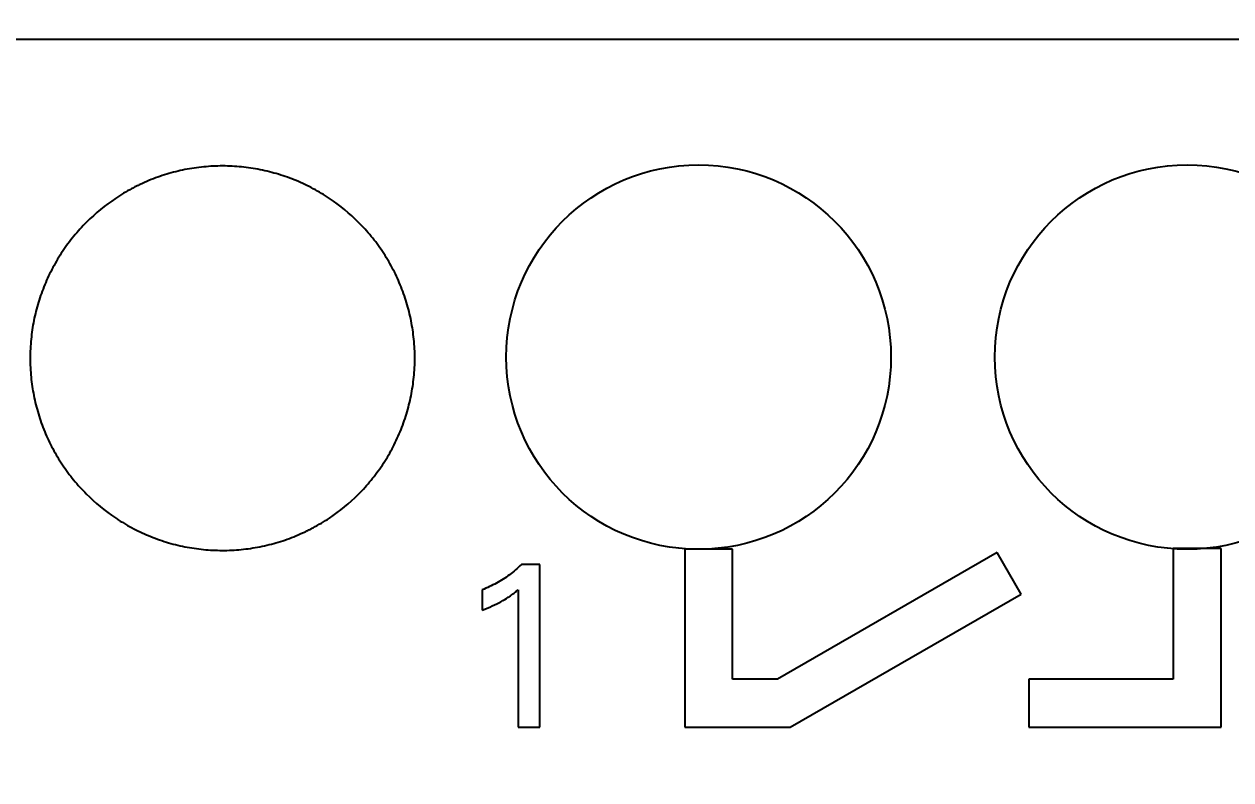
# Model space of a CAD drawing. Extents: x 0 to 420, y 0 to 297.
# Drawn here: x 139.41 to 151.95, y 157.65 to 165.51 of the extents above; entities that cross this region are included whole.
import ezdxf

# ---------------------------------------------------------------- set-up
doc = ezdxf.new("R2010")
doc.units = 0
doc.header["$LTSCALE"] = 23.1
for name, color, linetype in [('10000_FRONT', 7, 'CONTINUOUS'), ('10100_DIM_FRONT', 7, 'CONTINUOUS'), ('10500_FRONT_LABELING', 7, 'CONTINUOUS')]:
    doc.layers.add(name, color=color, linetype=linetype)
doc.styles.get("Standard").update_dxf_attribs({"font": 'txt', "width": 0.8})
doc.dimstyles.new('DIMSTYLE_1', dxfattribs={"dimtxt": 3.5, "dimasz": 3.5, "dimexe": 0.18, "dimexo": 0.0625, "dimgap": 0.09, "dimtad": 1, "dimtxsty": 'STANDARD', "dimcen": 0.09, "dimazin": 3, "dimtp": 0.05, "dimtm": 0.05, "dimtfac": 1, "dimtofl": 0, "dimtmove": 0, "dimatfit": 3, "dimtolj": 1})

# ---------------------------------------------------------------- blocks, each defined once
blk = doc.blocks.new('*D1')
at = {"layer": '10100_DIM_FRONT', "linetype": 'CONTINUOUS'}
for p, q in [((161.977533, 187.833527), (161.977533, 124.539487)), ((82.477533, 147.384527), (82.477533, 124.539487)), ((82.477533, 126.539487), (122.227533, 126.539487)), ((161.977533, 126.539487), (122.227533, 126.539487))]:
    blk.add_line(p, q, dxfattribs=at)
for points in [[(85.977533, 127.039487), (82.477533, 126.539487), (85.977533, 126.039487)], [(158.477533, 126.039487), (161.977533, 126.539487), (158.477533, 127.039487)]]:
    blk.add_solid(points, dxfattribs=at)
at = {"layer": '10100_DIM_FRONT', "linetype": 'CONTINUOUS', "width": 0.714286}
blk.add_text('79,5', height=3.5, dxfattribs=at).set_placement((118.396875, 127.414487))

msp = doc.modelspace()

# ---------------------------------------------------------------- linework, layer by layer
at = {"layer": '10000_FRONT', "color": 7, "linetype": 'CONTINUOUS'}
for p, q in [((90.478, 165.354), (161.978, 165.354)), ((146.275, 160.049), (146.275, 158.195)), ((146.772, 160.049), (146.275, 160.049)), ((146.772, 158.696), (146.772, 160.049)), ((149.523, 160.014), (147.238, 158.696)), ((149.772, 159.58), (149.523, 160.014)), ((151.353, 160.055), (151.353, 158.695)), ((151.853, 160.055), (151.353, 160.055)), ((151.853, 158.195), (151.853, 160.055)), ((147.37, 158.195), (149.772, 159.58)), ((147.238, 158.696), (146.772, 158.696)), ((149.853, 158.695), (149.853, 158.195)), ((151.353, 158.695), (149.853, 158.695)), ((146.275, 158.195), (147.37, 158.195)), ((149.853, 158.195), (151.853, 158.195))]:
    msp.add_line(p, q, dxfattribs=at)
for centre in [(146.419, 162.046), (151.499, 162.046)]:
    msp.add_circle(centre, 2, dxfattribs=at)
for points, knots in [([(143.468, 162.035), (143.468, 162.1), (143.464, 162.166), (143.451, 162.296), (143.442, 162.36), (143.417, 162.488), (143.401, 162.551), (143.372, 162.645), (143.362, 162.676), (143.34, 162.738), (143.328, 162.769), (143.291, 162.86), (143.235, 162.977), (143.168, 163.089), (143.114, 163.171), (143.095, 163.198), (143.056, 163.25), (143.036, 163.276), (142.973, 163.353), (142.929, 163.401), (142.791, 163.54), (142.69, 163.623), (142.554, 163.714), (142.526, 163.732), (142.469, 163.766), (142.441, 163.782), (142.354, 163.829), (142.295, 163.857), (142.175, 163.907), (142.113, 163.929), (142.019, 163.957), (141.988, 163.966), (141.924, 163.982), (141.891, 163.989), (141.794, 164.009), (141.665, 164.028), (141.535, 164.034), (141.404, 164.035), (141.339, 164.031), (141.24, 164.022), (141.207, 164.018), (141.142, 164.008), (141.11, 164.003), (141.013, 163.983), (140.95, 163.968), (140.825, 163.93), (140.764, 163.908), (140.673, 163.87), (140.643, 163.857), (140.598, 163.836), (140.583, 163.829), (140.554, 163.814), (140.481, 163.776), (140.411, 163.734), (140.248, 163.625), (140.147, 163.542), (140.03, 163.426), (140.008, 163.402), (139.963, 163.353), (139.942, 163.328), (139.88, 163.253), (139.841, 163.2), (139.769, 163.092), (139.735, 163.036), (139.689, 162.949), (139.674, 162.92), (139.646, 162.86), (139.632, 162.83), (139.595, 162.739), (139.551, 162.617), (139.519, 162.49), (139.5, 162.394), (139.494, 162.362), (139.485, 162.297), (139.481, 162.265), (139.471, 162.166), (139.468, 162.1), (139.468, 162.035)], [0, 0, 0, 0, 0.03125, 0.03125, 0.0625, 0.0625, 0.09375, 0.09375, 0.109375, 0.109375, 0.125, 0.125, 0.15625, 0.1875, 0.1875, 0.203125, 0.203125, 0.21875, 0.21875, 0.25, 0.25, 0.3125, 0.3125, 0.328125, 0.328125, 0.34375, 0.34375, 0.375, 0.375, 0.40625, 0.40625, 0.421875, 0.421875, 0.4375, 0.4375, 0.46875, 0.5, 0.5, 0.53125, 0.53125, 0.546875, 0.546875, 0.5625, 0.5625, 0.59375, 0.59375, 0.625, 0.625, 0.640625, 0.640625, 0.648438, 0.648438, 0.65625, 0.6875, 0.6875, 0.75, 0.75, 0.765625, 0.765625, 0.78125, 0.78125, 0.8125, 0.8125, 0.84375, 0.84375, 0.859375, 0.859375, 0.875, 0.875, 0.90625, 0.9375, 0.9375, 0.953125, 0.953125, 0.96875, 0.96875, 1, 1, 1, 1]), ([(139.468, 162.035), (139.468, 161.969), (139.471, 161.903), (139.484, 161.773), (139.493, 161.709), (139.518, 161.582), (139.534, 161.518), (139.563, 161.424), (139.573, 161.393), (139.595, 161.331), (139.607, 161.3), (139.644, 161.209), (139.7, 161.092), (139.767, 160.98), (139.821, 160.898), (139.84, 160.872), (139.879, 160.819), (139.899, 160.793), (139.962, 160.716), (140.006, 160.668), (140.144, 160.529), (140.245, 160.446), (140.368, 160.364), (140.381, 160.355), (140.409, 160.337), (140.423, 160.329), (140.466, 160.303), (140.494, 160.287), (140.581, 160.241), (140.64, 160.213), (140.76, 160.163), (140.822, 160.14), (140.916, 160.112), (140.947, 160.103), (141.011, 160.087), (141.044, 160.08), (141.141, 160.06), (141.27, 160.041), (141.4, 160.035), (141.531, 160.034), (141.596, 160.038), (141.695, 160.047), (141.728, 160.051), (141.793, 160.061), (141.825, 160.067), (141.922, 160.086), (141.985, 160.102), (142.11, 160.139), (142.171, 160.161), (142.262, 160.199), (142.292, 160.212), (142.337, 160.233), (142.352, 160.241), (142.381, 160.255), (142.454, 160.293), (142.525, 160.335), (142.687, 160.444), (142.788, 160.527), (142.905, 160.643), (142.928, 160.667), (142.972, 160.716), (142.993, 160.741), (143.055, 160.817), (143.094, 160.869), (143.166, 160.977), (143.2, 161.033), (143.246, 161.12), (143.261, 161.149), (143.289, 161.209), (143.303, 161.239), (143.34, 161.33), (143.384, 161.452), (143.416, 161.579), (143.435, 161.675), (143.441, 161.707), (143.45, 161.772), (143.455, 161.804), (143.464, 161.903), (143.468, 161.969), (143.468, 162.035)], [0, 0, 0, 0, 0.03125, 0.03125, 0.0625, 0.0625, 0.09375, 0.09375, 0.109375, 0.109375, 0.125, 0.125, 0.15625, 0.1875, 0.1875, 0.203125, 0.203125, 0.21875, 0.21875, 0.25, 0.25, 0.3125, 0.3125, 0.320312, 0.320312, 0.328125, 0.328125, 0.34375, 0.34375, 0.375, 0.375, 0.40625, 0.40625, 0.421875, 0.421875, 0.4375, 0.4375, 0.46875, 0.5, 0.5, 0.53125, 0.53125, 0.546875, 0.546875, 0.5625, 0.5625, 0.59375, 0.59375, 0.625, 0.625, 0.640625, 0.640625, 0.648438, 0.648438, 0.65625, 0.6875, 0.6875, 0.75, 0.75, 0.765625, 0.765625, 0.78125, 0.78125, 0.8125, 0.8125, 0.84375, 0.84375, 0.859375, 0.859375, 0.875, 0.875, 0.90625, 0.9375, 0.9375, 0.953125, 0.953125, 0.96875, 0.96875, 1, 1, 1, 1])]:
    msp.add_open_spline(points, degree=3, knots=knots, dxfattribs=at)
at = {"layer": '10500_FRONT_LABELING', "color": 7, "linetype": 'CONTINUOUS'}
for p, q in [((144.769, 159.887), (144.576, 159.887)), ((144.769, 158.196), (144.769, 159.887)), ((144.169, 159.625), (144.169, 159.413)), ((144.541, 159.624), (144.541, 158.196)), ((144.541, 158.196), (144.769, 158.196))]:
    msp.add_line(p, q, dxfattribs=at)
for points, knots in [([(144.576, 159.887), (144.537, 159.849), (144.455, 159.778), (144.318, 159.691), (144.22, 159.645), (144.169, 159.625)], [0, 0, 0, 0, 0.335376, 0.666733, 1, 1, 1, 1]), ([(144.169, 159.413), (144.204, 159.427), (144.27, 159.454), (144.361, 159.498), (144.426, 159.537), (144.472, 159.569), (144.506, 159.595), (144.529, 159.614), (144.541, 159.624)], [0, 0, 0, 0, 0.263331, 0.496838, 0.701719, 0.791454, 0.890837, 1, 1, 1, 1])]:
    msp.add_open_spline(points, degree=3, knots=knots, dxfattribs=at)

# ---------------------------------------------------------------- dimensions: what is measured, and where the dimension line sits
at = {"layer": '10100_DIM_FRONT', "linetype": 'CONTINUOUS'}
dim = msp.add_linear_dim(base=(161.978, 126.539), p1=(82.478, 147.385), p2=(161.978, 187.834), text='79,5', dimstyle='DIMSTYLE_1', dxfattribs=at)
dim.commit()
dim.dimension.update_dxf_attribs({"geometry": '*D1', "text_midpoint": (123.397, 129.164), "dimtype": 160})

doc.saveas('drawing.dxf')
